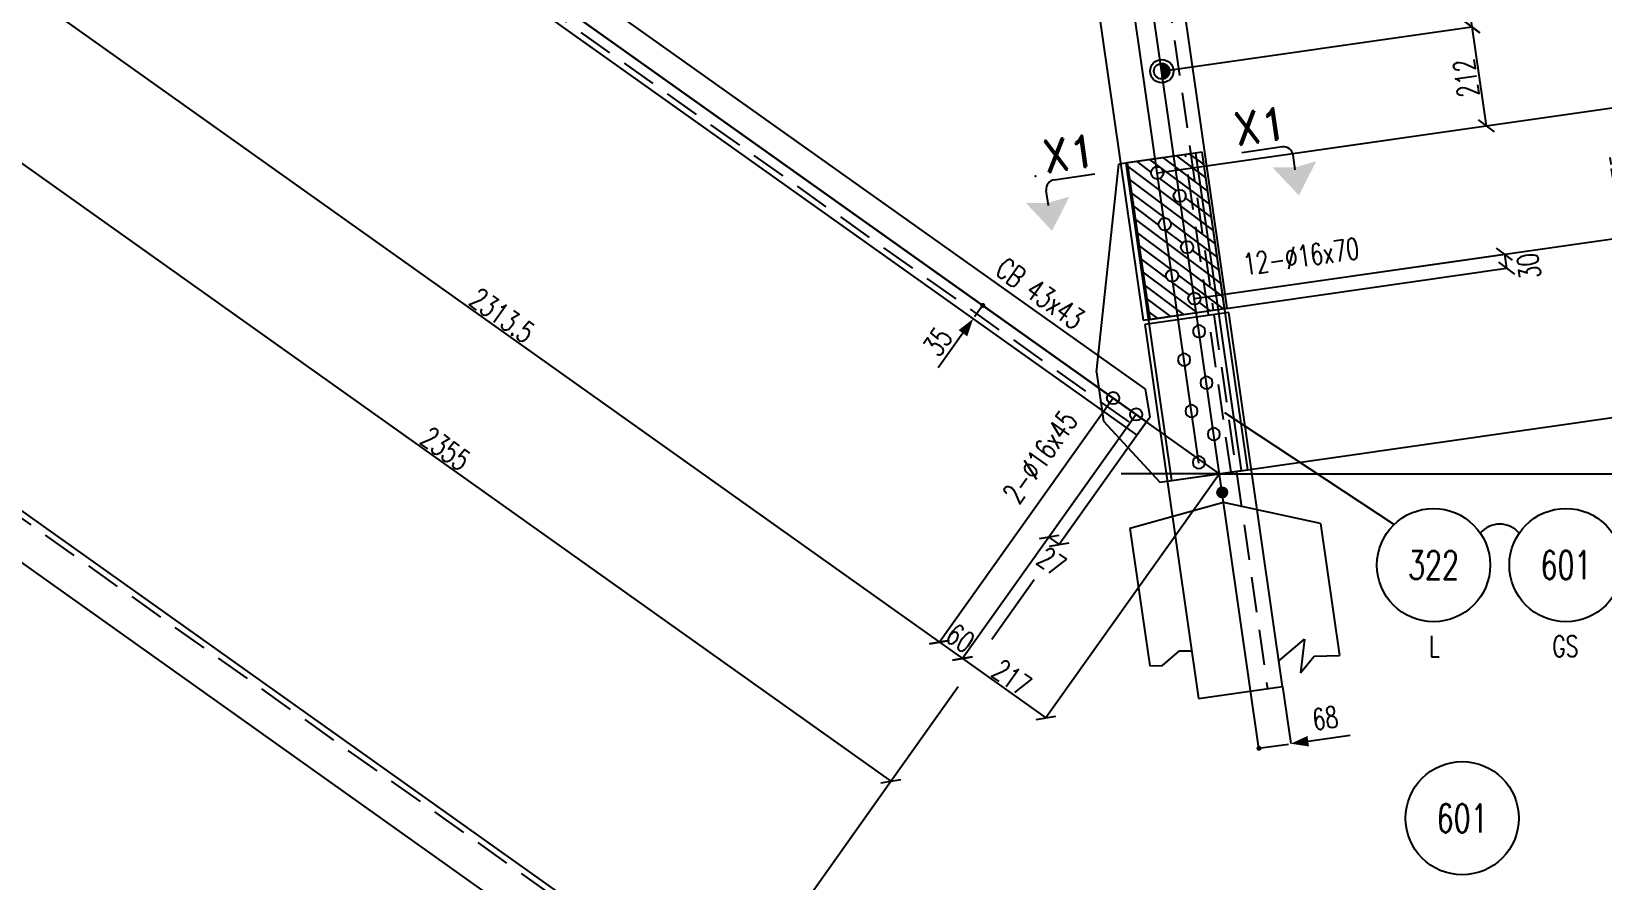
# Model space of a CAD drawing. Extents: x 45791 to 57956, y -56371 to -47761.
# Drawn here: x 49932 to 53262, y -53165 to -51365 of the extents above; entities that cross this region are included whole.
import ezdxf
from ezdxf.enums import TextEntityAlignment as Align

# ---------------------------------------------------------------- set-up
doc = ezdxf.new("R2010")
doc.units = 0
doc.header["$LTSCALE"] = 150
doc.header["$MEASUREMENT"] = 0
doc.linetypes.add('DASHED', pattern=[0.75, 0.5, -0.25])
doc.layers.get('0').update_dxf_attribs({"linetype": 'CONTINUOUS'})
for name, color, linetype in [('035B', 7, 'CONTINUOUS'), ('ASSI', 3, 'CONTINUOUS'), ('BOLLINI_1', 7, 'CONTINUOUS'), ('FORI', 2, 'CONTINUOUS'), ('LINEA_ANG', 2, 'CONTINUOUS'), ('LINEE_PIASTRA', 2, 'CONTINUOUS'), ('LINEE_PIASTRE', 2, 'CONTINUOUS'), ('LS', 7, 'CONTINUOUS'), ('LSP', 3, 'CONTINUOUS'), ('PIASTRE', 5, 'CONTINUOUS'), ('QT_MAL', 7, 'CONTINUOUS'), ('QT_MPR', 7, 'CONTINUOUS'), ('QT_MSP', 7, 'CONTINUOUS'), ('TRAT-Y', 7, 'DASHED')]:
    doc.layers.add(name, color=color, linetype=linetype)
doc.styles.add('MONO', font='romans.shx', dxfattribs={"width": 0.7})
doc.styles.add('QUOTE', font='ROMANS8.SHX', dxfattribs={"width": 0.7})
doc.styles.add('RD', font='ROMAND8.SHX', dxfattribs={"width": 0.7})
doc.styles.add('RQL', font='ROMANS8.SHX', dxfattribs={"width": 0.7})
doc.styles.add('RS', font='ROMANS8.shx', dxfattribs={"width": 0.7})
doc.styles.get("Standard").update_dxf_attribs({"font": 'ROMANS8.SHX', "width": 0.7})
doc.dimstyles.new('FRECCE1', dxfattribs={"dimtxt": 45, "dimasz": 5, "dimexe": 0, "dimexo": 0, "dimgap": 1, "dimtad": 1, "dimdec": 0, "dimzin": 0, "dimdsep": 46, "dimtxsty": 'RS', "dimblk1": 'QUOTP', "dimblk2": 'QUOTF', "dimsah": 1, "dimcen": 0, "dimclrd": 2, "dimclre": 2, "dimclrt": 7, "dimadec": 0, "dimazin": 0, "dimtfac": 1, "dimtdec": 0, "dimtix": 1, "dimtmove": 2, "dimatfit": 3, "dimldrblk": 'QUOTP', "dimfxl": 1, "dimtolj": 1, "dimtzin": 0, "dimarcsym": 0})
doc.dimstyles.new('TRATTO', dxfattribs={"dimscale": 0, "dimtxt": 45, "dimasz": 30, "dimexe": 0, "dimexo": 0, "dimgap": 5, "dimtad": 1, "dimrnd": 0.5, "dimdsep": 46, "dimtxsty": 'RS', "dimblk1": 'OBLIQUE', "dimblk2": 'OBLIQUE', "dimsah": 1, "dimcen": 0.09, "dimclrd": 2, "dimclre": 2, "dimclrt": 7, "dimadec": 0, "dimazin": 0, "dimtfac": 1, "dimtix": 1, "dimtmove": 2, "dimatfit": 3, "dimfxl": 1, "dimtolj": 1, "dimtzin": 0, "dimarcsym": 0})

# ---------------------------------------------------------------- blocks, each defined once
blk = doc.blocks.new('ASSE98')
blk.add_line((0, 0), (1, 0))
at = {"color": 7, "style": 'QUOTE', "width": 0.5, "flags": 1}
for tag, p in [('TI', (1.38308, 6.82731)), ('DI_S', (1.38308, 6.42178)), ('D_S', (1.38308, 6.02092)), ('E_S', (1.38308, 5.68065)), ('NFORI', (1.36454, 5.29792)), ('ALAR', (1.36349, 4.93246)), ('FAM', (1.3775, 4.54645)), ('ALA', (1.38308, 4.19257)), ('DISP2', (1.38308, 3.84971)), ('DISP1', (1.38308, 3.50686)), ('PINZAF', (1.38308, 3.164)), ('PINZAI', (1.38308, 2.82114)), ('TRP', (1.38308, 2.47829)), ('NP', (1.38308, 2.13543)), ('SV', (1.38308, 1.79257)), ('PESO', (1.38308, 1.44971)), ('QUA', (1.38308, 1.10686)), ('LUN', (1.38308, 0.764)), ('PROF', (1.38308, 0.42114)), ('POS', (1.38308, 0.07829))]:
    blk.add_attdef(tag, p, '', height=0.2, dxfattribs=at)
at = {"color": 7, "flags": 1}
for tag, p in [('LAV1', (3.07431, 6.82847)), ('LAV2', (3.07431, 6.49513)), ('LAV3', (3.07431, 6.1618)), ('LAV4', (3.07431, 5.82847)), ('LAV5', (3.07431, 5.49513)), ('LAV6', (3.07431, 5.1618)), ('LAV7', (3.07431, 4.82847)), ('LAV8', (3.07431, 4.49513)), ('LAV9', (3.07431, 4.1618)), ('LAV10', (3.07431, 3.82847))]:
    blk.add_attdef(tag, p, '', height=0.2, dxfattribs=at)
blk = doc.blocks.new('16')
blk.add_circle((0, 0), 1)
blk = doc.blocks.new('MRKR_98')
blk.add_point((0, 0))
at = {"color": 7, "style": 'QUOTE', "width": 0.5, "flags": 1}
for tag, p in [('TI', (3.73, 6.83)), ('AUX2', (3.71, 4.93)), ('NFORI', (3.72, 5.3)), ('DI_S', (3.73, 6.42)), ('D_S', (3.73, 6.02)), ('E_S', (3.73, 5.68)), ('AUX1', (3.73, 4.19)), ('FAM', (3.73, 4.55)), ('COMMESSA', (3.73, 3.85)), ('MD', (3.73, 3.51)), ('MP', (3.73, 3.16)), ('LARGHEZZA', (3.73, 2.82)), ('SPESSORE', (3.73, 2.48)), ('NP', (3.73, 2.14)), ('SV', (3.73, 1.79)), ('PESO', (3.73, 1.45)), ('QUA', (3.73, 1.11)), ('LUN', (3.73, 0.76)), ('PROF', (3.73, 0.42)), ('POS', (3.73, 0.08))]:
    blk.add_attdef(tag, p, '', height=0.2, dxfattribs=at)
at = {"color": 7, "flags": 1}
for tag, p in [('LAV1', (5.26, 6.88)), ('LAV2', (5.26, 6.55)), ('LAV3', (5.26, 6.21)), ('LAV4', (5.26, 5.88)), ('LAV5', (5.26, 5.55)), ('LAV6', (5.26, 5.21)), ('LAV7', (5.26, 4.88)), ('LAV8', (5.26, 4.55)), ('LAV9', (5.26, 4.21)), ('LAV10', (5.26, 3.88))]:
    blk.add_attdef(tag, p, '', height=0.2, dxfattribs=at)
blk = doc.blocks.new('_OBLIQUE')
at = {"color": 0, "linetype": 'ByBlock'}
blk.add_line((-0.5, -0.5), (0.5, 0.5), dxfattribs=at)
blk = doc.blocks.new('*D18')
at = {"layer": 'QT_MPR', "color": 2, "lineweight": -2, "transparency": 16777216}
for p, q in [((52176.4, -50787.2), (53483, -50599.7)), ((53483, -50599.7), (53701.7, -52123.4)), ((52450.5, -52302.9), (53701.7, -52123.4))]:
    blk.add_line(p, q, dxfattribs=at)
at = {"layer": 'QT_MPR', "color": 2, "lineweight": -2, "transparency": 16777216, "xscale": 30, "yscale": 30, "zscale": 30}
for p, rotation in [((53483, -50599.7), 98.16615670567491), ((53701.7, -52123.4), 278.1661567056749)]:
    blk.add_blockref('_OBLIQUE', p, dxfattribs=dict(at, rotation=rotation))
at = {"layer": 'QT_MPR', "color": 7, "transparency": 16777216, "insert": (53565.1, -51365.5), "char_height": 45, "attachment_point": 5, "rotation": 98.1662, "style": 'RS'}
blk.add_mtext('\\A1;1539.5', dxfattribs=at)
blk = doc.blocks.new('*D26')
at = {"layer": 'QT_MPR', "color": 2, "lineweight": -2, "transparency": 16777216}
for p, q in [((52176.4, -50787.2), (53186.1, -50642.3)), ((53186.1, -50642.3), (53312.4, -51522.6)), ((52318.6, -51665.2), (53312.4, -51522.6))]:
    blk.add_line(p, q, dxfattribs=at)
at = {"layer": 'QT_MPR', "color": 2, "lineweight": -2, "transparency": 16777216, "xscale": 30, "yscale": 30, "zscale": 30}
for p, rotation in [((53186.1, -50642.3), 98.16615670567491), ((53312.4, -51522.6), 278.1661567056749)]:
    blk.add_blockref('_OBLIQUE', p, dxfattribs=dict(at, rotation=rotation))
at = {"layer": 'QT_MPR', "color": 7, "transparency": 16777216, "insert": (53222, -51086.4), "char_height": 45, "attachment_point": 5, "rotation": 98.1662, "style": 'RS'}
blk.add_mtext('\\A1;889.5', dxfattribs=at)
blk = doc.blocks.new('*D27')
at = {"layer": 'QT_MPR', "color": 2, "lineweight": -2, "transparency": 16777216}
for p, q in [((52318.6, -51665.2), (53312.4, -51522.6)), ((53312.4, -51522.6), (53351.4, -51794.8)), ((52397.2, -51931.7), (53351.4, -51794.8))]:
    blk.add_line(p, q, dxfattribs=at)
at = {"layer": 'QT_MPR', "color": 2, "lineweight": -2, "transparency": 16777216, "xscale": 30, "yscale": 30, "zscale": 30}
for p, rotation in [((53312.4, -51522.6), 98.16615670567491), ((53351.4, -51794.8), 278.1661567056749)]:
    blk.add_blockref('_OBLIQUE', p, dxfattribs=dict(at, rotation=rotation))
at = {"layer": 'QT_MPR', "color": 7, "transparency": 16777216, "insert": (53398.7, -51649.1), "char_height": 45, "attachment_point": 5, "rotation": 98.1662, "style": 'RS'}
blk.add_mtext('\\A1;55x5', dxfattribs=at)
blk = doc.blocks.new('*D28')
at = {"layer": 'QT_MPR', "color": 2, "lineweight": -2, "transparency": 16777216}
for p, q in [((52318.6, -51665.2), (53312.4, -51522.6)), ((53312.4, -51522.6), (53351.4, -51794.8)), ((52397.2, -51931.7), (53351.4, -51794.8))]:
    blk.add_line(p, q, dxfattribs=at)
at = {"layer": 'QT_MPR', "color": 2, "lineweight": -2, "transparency": 16777216, "xscale": 30, "yscale": 30, "zscale": 30}
for p, rotation in [((53312.4, -51522.6), 98.16615670567491), ((53351.4, -51794.8), 278.1661567056749)]:
    blk.add_blockref('_OBLIQUE', p, dxfattribs=dict(at, rotation=rotation))
at = {"layer": 'QT_MPR', "color": 7, "transparency": 16777216, "insert": (53304.7, -51662.6), "char_height": 45, "attachment_point": 5, "rotation": 98.1662, "style": 'RS'}
blk.add_mtext('\\A1;275', dxfattribs=at)
blk = doc.blocks.new('*D29')
at = {"layer": 'QT_MPR', "color": 2, "lineweight": -2, "transparency": 16777216}
for p, q in [((52397.2, -51931.7), (53054.5, -51837.4)), ((53054.5, -51837.4), (53058.7, -51867.1)), ((52464.8, -51952.3), (53058.7, -51867.1))]:
    blk.add_line(p, q, dxfattribs=at)
at = {"layer": 'QT_MPR', "color": 2, "lineweight": -2, "transparency": 16777216, "xscale": 30, "yscale": 30, "zscale": 30}
for p, rotation in [((53054.5, -51837.4), 98.16615670567491), ((53058.7, -51867.1), 278.1661567056749)]:
    blk.add_blockref('_OBLIQUE', p, dxfattribs=dict(at, rotation=rotation))
at = {"layer": 'QT_MPR', "color": 7, "transparency": 16777216, "insert": (53105.9, -51862.8), "char_height": 45, "attachment_point": 5, "rotation": 98.1662, "style": 'RS'}
blk.add_mtext('\\A1;30', dxfattribs=at)
blk = doc.blocks.new('*D30')
at = {"layer": 'QT_MPR', "color": 2, "lineweight": -2, "transparency": 16777216}
for p, q in [((52397.2, -51931.7), (53351.4, -51794.8)), ((53351.4, -51794.8), (53404.7, -52166)), ((52450.5, -52302.9), (53404.7, -52166))]:
    blk.add_line(p, q, dxfattribs=at)
at = {"layer": 'QT_MPR', "color": 2, "lineweight": -2, "transparency": 16777216, "xscale": 30, "yscale": 30, "zscale": 30}
for p, rotation in [((53351.4, -51794.8), 98.16615670567491), ((53404.7, -52166), 278.1661567056749)]:
    blk.add_blockref('_OBLIQUE', p, dxfattribs=dict(at, rotation=rotation))
at = {"layer": 'QT_MPR', "color": 7, "transparency": 16777216, "insert": (53353, -51999.1), "char_height": 45, "attachment_point": 5, "rotation": 98.1662, "style": 'RS'}
blk.add_mtext('\\A1;375', dxfattribs=at)
blk = doc.blocks.new('*D45')
at = {"layer": 'QT_MPR', "color": 2, "lineweight": -2, "transparency": 16777216}
for p, q in [((50350, -50787.2), (49971.6, -51319.4)), ((49971.6, -51319.4), (51856.8, -52659.9)), ((52224.8, -52142.4), (51856.8, -52659.9))]:
    blk.add_line(p, q, dxfattribs=at)
at = {"layer": 'QT_MPR', "color": 2, "lineweight": -2, "transparency": 16777216, "xscale": 30, "yscale": 30, "zscale": 30}
for p, rotation in [((49971.6, -51319.4), 144.5837768006198), ((51856.8, -52659.9), 324.5837768006198)]:
    blk.add_blockref('_OBLIQUE', p, dxfattribs=dict(at, rotation=rotation))
at = {"layer": 'QT_MPR', "color": 7, "transparency": 16777216, "insert": (50930.1, -51967.3), "char_height": 45, "attachment_point": 5, "rotation": 324.5838, "style": 'RS'}
blk.add_mtext('\\A1;2313.5', dxfattribs=at)
blk = doc.blocks.new('*D46')
at = {"layer": 'QT_MPR', "color": 2, "lineweight": -2, "transparency": 16777216}
for p, q in [((52224.8, -52142.4), (51856.8, -52659.9)), ((52273.7, -52177.2), (51905.7, -52694.7)), ((51856.8, -52659.9), (51905.7, -52694.7))]:
    blk.add_line(p, q, dxfattribs=at)
at = {"layer": 'QT_MPR', "color": 2, "lineweight": -2, "transparency": 16777216, "xscale": 30, "yscale": 30, "zscale": 30}
for p, rotation in [((51856.8, -52659.9), 144.5837768006198), ((51905.7, -52694.7), 324.5837768006198)]:
    blk.add_blockref('_OBLIQUE', p, dxfattribs=dict(at, rotation=rotation))
at = {"layer": 'QT_MPR', "color": 7, "transparency": 16777216, "insert": (51901, -52651.6), "char_height": 45, "attachment_point": 5, "rotation": 324.5838, "style": 'RS'}
blk.add_mtext('\\A1;60', dxfattribs=at)
blk = doc.blocks.new('*D47')
at = {"layer": 'QT_MPR', "color": 2, "lineweight": -2, "transparency": 16777216}
for p, q in [((52273.7, -52177.2), (51905.7, -52694.7)), ((52450.5, -52302.9), (52082.5, -52820.4)), ((51905.7, -52694.7), (52082.5, -52820.4))]:
    blk.add_line(p, q, dxfattribs=at)
at = {"layer": 'QT_MPR', "color": 2, "lineweight": -2, "transparency": 16777216, "xscale": 30, "yscale": 30, "zscale": 30}
for p, rotation in [((51905.7, -52694.7), 144.5837768006198), ((52082.5, -52820.4), 324.5837768006198)]:
    blk.add_blockref('_OBLIQUE', p, dxfattribs=dict(at, rotation=rotation))
at = {"layer": 'QT_MPR', "color": 7, "transparency": 16777216, "insert": (52010, -52735.2), "char_height": 45, "attachment_point": 5, "rotation": 324.5838, "style": 'RS'}
blk.add_mtext('\\A1;217', dxfattribs=at)
blk = doc.blocks.new('*D49')
at = {"layer": 'QT_MPR', "color": 2, "lineweight": -2, "transparency": 16777216}
for p, q in [((52273.7, -52177.2), (52088.8, -52437.3)), ((52295.7, -52192.8), (52110.8, -52452.9)), ((52088.8, -52437.3), (52110.8, -52452.9))]:
    blk.add_line(p, q, dxfattribs=at)
at = {"layer": 'QT_MPR', "color": 2, "lineweight": -2, "transparency": 16777216, "xscale": 30, "yscale": 30, "zscale": 30}
for p, rotation in [((52088.8, -52437.3), 144.5837768006198), ((52110.8, -52452.9), 324.5837768006198)]:
    blk.add_blockref('_OBLIQUE', p, dxfattribs=dict(at, rotation=rotation))
at = {"layer": 'QT_MPR', "color": 7, "transparency": 16777216, "insert": (52094.2, -52489.2), "char_height": 45, "attachment_point": 5, "rotation": 324.5838, "style": 'RS'}
blk.add_mtext('\\A1;27', dxfattribs=at)
blk = doc.blocks.new('QUOTP')
at = {"layer": 'ASSI', "color": 2, "const_width": 1.07}
blk.add_lwpolyline([(-0.53, 0, 1), (0.53, 0, 1)], format="xyb", close=True, dxfattribs=at)
blk = doc.blocks.new('QUOTF')
at = {"layer": 'LS', "color": 2}
blk.add_line((7.5, 0), (25.5, 0), dxfattribs=at)
blk.add_solid([(7.5, 2.25), (0, 0), (7.5, -2.25)], dxfattribs=at)
blk = doc.blocks.new('*D130')
at = {"layer": 'QT_MAL', "color": 2, "lineweight": -2, "transparency": 16777216}
blk.add_line((51945.6, -51950.1), (51931.2, -51970.4), dxfattribs=at)
at = {"layer": 'QT_MAL', "color": 2, "lineweight": -2, "transparency": 16777216, "xscale": 5, "yscale": 5, "zscale": 5}
for name, p, rotation in [('QUOTP', (51948.5, -51946), 54.58377680061978), ('QUOTF', (51928.3, -51974.5), 234.5837768006197)]:
    blk.add_blockref(name, p, dxfattribs=dict(at, rotation=rotation))
at = {"layer": 'QT_MAL', "color": 7, "transparency": 16777216, "insert": (51853, -52023.1), "char_height": 45, "attachment_point": 5, "rotation": 54.5838, "style": 'RS'}
blk.add_mtext('\\A1;35', dxfattribs=at)
blk = doc.blocks.new('*D51')
at = {"layer": 'LS', "color": 2, "lineweight": -2, "transparency": 16777216}
for p, q in [((52450.5, -52302.9), (55545.7, -52302.9)), ((55545.7, -52302.9), (55545.7, -52604.6)), ((54661.2, -52604.6), (55545.7, -52604.6))]:
    blk.add_line(p, q, dxfattribs=at)
at = {"layer": 'LS', "color": 2, "lineweight": -2, "transparency": 16777216, "xscale": 30, "yscale": 30, "zscale": 30}
for p, rotation in [((55545.7, -52302.9), 90), ((55545.7, -52604.6), 270)]:
    blk.add_blockref('_OBLIQUE', p, dxfattribs=dict(at, rotation=rotation))
at = {"layer": 'LS', "color": 7, "transparency": 16777216, "insert": (55518.2, -52453.8), "char_height": 45, "attachment_point": 5, "rotation": 90, "style": 'RS'}
blk.add_mtext('\\A1;300', dxfattribs=at)
blk = doc.blocks.new('*D52')
at = {"layer": 'LS', "color": 2, "lineweight": -2, "transparency": 16777216}
for p, q in [((54786.4, -49271.5), (55545.7, -49271.5)), ((55545.7, -52302.9), (55545.7, -49271.5)), ((52450.5, -52302.9), (55545.7, -52302.9))]:
    blk.add_line(p, q, dxfattribs=at)
at = {"layer": 'LS', "color": 2, "lineweight": -2, "transparency": 16777216, "xscale": 30, "yscale": 30, "zscale": 30}
for p, rotation in [((55545.7, -49271.5), 90), ((55545.7, -52302.9), 270)]:
    blk.add_blockref('_OBLIQUE', p, dxfattribs=dict(at, rotation=rotation))
at = {"layer": 'LS', "color": 7, "transparency": 16777216, "insert": (55518.2, -50787.2), "char_height": 45, "attachment_point": 5, "rotation": 90, "style": 'RS'}
blk.add_mtext('\\A1;3000', dxfattribs=at)
blk = doc.blocks.new('*D53')
at = {"layer": 'LS', "color": 2, "lineweight": -2, "transparency": 16777216}
for p, q in [((54985, -50787.2), (55245.7, -50787.2)), ((55245.7, -52302.9), (55245.7, -50787.2)), ((52450.5, -52302.9), (55245.7, -52302.9))]:
    blk.add_line(p, q, dxfattribs=at)
at = {"layer": 'LS', "color": 2, "lineweight": -2, "transparency": 16777216, "xscale": 30, "yscale": 30, "zscale": 30}
for p, rotation in [((55245.7, -50787.2), 90), ((55245.7, -52302.9), 270)]:
    blk.add_blockref('_OBLIQUE', p, dxfattribs=dict(at, rotation=rotation))
at = {"layer": 'LS', "color": 7, "transparency": 16777216, "insert": (55218.2, -51545.1), "char_height": 45, "attachment_point": 5, "rotation": 90, "style": 'RS'}
blk.add_mtext('\\A1;1500', dxfattribs=at)
blk = doc.blocks.new('*D57')
at = {"layer": 'QT_MPR', "color": 2, "lineweight": -2, "transparency": 16777216}
for p, q in [((49463.5, -52111.5), (49834.4, -51590)), ((49834.4, -51590), (51753.8, -52954.8)), ((51406.1, -53443.8), (51753.8, -52954.8))]:
    blk.add_line(p, q, dxfattribs=at)
at = {"layer": 'QT_MPR', "color": 2, "lineweight": -2, "transparency": 16777216, "xscale": 30, "yscale": 30, "zscale": 30}
for p, rotation in [((49834.4, -51590), 144.5837768006198), ((51753.8, -52954.8), 324.5837768006198)]:
    blk.add_blockref('_OBLIQUE', p, dxfattribs=dict(at, rotation=rotation))
at = {"layer": 'QT_MPR', "color": 7, "transparency": 16777216, "insert": (50810.1, -52250), "char_height": 45, "attachment_point": 5, "rotation": 324.5838, "style": 'RS'}
blk.add_mtext('\\A1;2355', dxfattribs=at)
blk = doc.blocks.new('bull')
at = {"style": 'RS', "width": 0.7, "flags": 1}
for tag, p in [('NN', (-12.25, 0)), ('DIAMETRO', (0, -4.86)), ('SERRAGGIO', (0, -9.71)), ('LUNGHEZZA', (0, -14.57)), ('NB', (0, -19.43)), ('TIPO', (0, -24.12)), ('EL', (-0.14, -29))]:
    blk.add_attdef(tag, p, '', height=3, dxfattribs=at)
at = {"style": 'RS', "width": 0.7}
blk.add_attdef('BULLONE', (0, 0), '', height=3, dxfattribs=at)
blk = doc.blocks.new('xxx')
blk.add_circle((0, 0), 8)
at = {"color": 3, "style": 'RQL', "width": 0.7}
blk.add_attdef('POS', text='', height=4, dxfattribs=at).set_placement((0, 0), align=Align.MIDDLE)
at = {"color": 3, "style": 'RQL', "width": 0.7, "flags": 1}
blk.add_attdef('POS1', (-0.39, -5.42), '', height=2, dxfattribs=at)
at = {"style": 'RQL', "width": 0.7, "flags": 1}
blk.add_attdef('TIPO', (-0.39, -8.66), '', height=2, dxfattribs=at)
blk = doc.blocks.new('P20')
at = {"color": 0}
for p, q in [((0, 0.98), (0.02, 1)), ((0, 0.94), (0.06, 1)), ((1, -0.01), (0, 0.99)), ((0, 0.89), (0.1, 0.99)), ((0, 0.85), (0.14, 0.99)), ((0, 0.8), (0.18, 0.98)), ((0, 0.76), (0.22, 0.98)), ((0, 0.71), (0.25, 0.97)), ((0, 0.67), (0.29, 0.96)), ((1, -0.05), (0, 0.95)), ((0, 0.62), (0.32, 0.95)), ((0, 0.58), (0.36, 0.93)), ((0, 0.53), (0.39, 0.92)), ((0, 0.49), (0.42, 0.91)), ((1, -0.09), (0, 0.9)), ((0, 0.44), (0.45, 0.89)), ((0, 0.4), (0.48, 0.88)), ((0.99, -0.13), (0, 0.86)), ((0, 0.35), (0.51, 0.86)), ((0, 0.31), (0.54, 0.84)), ((0, 0.26), (0.56, 0.83)), ((0.99, -0.17), (0, 0.81)), ((0, 0.22), (0.59, 0.81)), ((0, 0.17), (0.61, 0.79)), ((0.98, -0.21), (0, 0.77)), ((0, 0.13), (0.64, 0.77)), ((0, 0.08), (0.66, 0.75)), ((0, 0.04), (0.69, 0.73)), ((0.97, -0.25), (0, 0.72)), ((0, -0.01), (0.71, 0.7)), ((0.96, -0.28), (0, 0.68)), ((0, -0.05), (0.73, 0.68)), ((0, -0.1), (0.75, 0.66)), ((0.95, -0.32), (0, 0.63)), ((0, -0.14), (0.77, 0.63)), ((0, -0.19), (0.79, 0.61)), ((0.94, -0.35), (0, 0.59)), ((0, -0.23), (0.81, 0.58)), ((0, -0.28), (0.83, 0.56)), ((0.92, -0.38), (0, 0.54)), ((0, -0.32), (0.85, 0.53)), ((0.91, -0.41), (0, 0.5)), ((0, -0.36), (0.87, 0.5)), ((0, -0.41), (0.88, 0.47)), ((0.9, -0.44), (0, 0.45)), ((0, -0.45), (0.9, 0.44)), ((0.88, -0.47), (0, 0.41)), ((0, -0.5), (0.91, 0.41)), ((0, -0.54), (0.92, 0.38)), ((0.87, -0.5), (0, 0.36)), ((0, -0.59), (0.94, 0.35)), ((0.85, -0.53), (0, 0.32)), ((0, -0.63), (0.95, 0.31)), ((0, -0.68), (0.96, 0.28)), ((0.83, -0.56), (0, 0.27)), ((0, -0.72), (0.97, 0.25)), ((0.81, -0.58), (0, 0.23)), ((0, -0.77), (0.98, 0.21)), ((0.79, -0.61), (0, 0.18)), ((0, -0.81), (0.99, 0.17)), ((0.77, -0.63), (0, 0.14)), ((0, -0.86), (0.99, 0.13)), ((0.75, -0.66), (0, 0.09)), ((0, -0.9), (1, 0.09)), ((0.73, -0.68), (0, 0.05)), ((0, -0.95), (1, 0.05)), ((0.71, -0.7), (0, 0.01)), ((0, -0.99), (1, 0.01)), ((1, 0.04), (0.04, 1)), ((1, 0.09), (0.09, 1)), ((0.99, 0.14), (0.14, 0.99)), ((0.98, 0.19), (0.19, 0.98)), ((0.97, 0.25), (0.25, 0.97)), ((0.95, 0.31), (0.31, 0.95)), ((0.92, 0.38), (0.38, 0.92)), ((0.88, 0.47), (0.47, 0.88)), ((0.81, 0.59), (0.59, 0.81)), ((0.69, -0.73), (0, -0.04)), ((0.66, -0.75), (0, -0.08)), ((0.64, -0.77), (0, -0.13)), ((0.61, -0.79), (0, -0.17)), ((0.59, -0.81), (0, -0.22)), ((0.56, -0.83), (0, -0.26)), ((0.54, -0.84), (0, -0.31)), ((0.51, -0.86), (0, -0.35)), ((0.48, -0.88), (0, -0.4)), ((0.45, -0.89), (0, -0.44)), ((0.42, -0.91), (0, -0.49)), ((0.39, -0.92), (0, -0.53)), ((0.36, -0.93), (0, -0.58)), ((0.32, -0.95), (0, -0.62)), ((0.29, -0.96), (0, -0.67)), ((0.25, -0.97), (0, -0.71)), ((0.22, -0.98), (0, -0.76)), ((0.18, -0.98), (0, -0.8)), ((0.14, -0.99), (0, -0.85)), ((0.1, -0.99), (0, -0.89)), ((0.04, -1), (1, -0.04)), ((0.09, -1), (1, -0.09)), ((0.14, -0.99), (0.99, -0.14)), ((0.19, -0.98), (0.98, -0.19)), ((0.25, -0.97), (0.97, -0.25)), ((0.31, -0.95), (0.95, -0.31)), ((0.38, -0.92), (0.92, -0.38)), ((0.47, -0.88), (0.88, -0.47)), ((0.59, -0.81), (0.81, -0.59))]:
    blk.add_line(p, q, dxfattribs=at)
for radius in [1.5, 1]:
    blk.add_circle((0, 0), radius)
blk = doc.blocks.new('*D120')
at = {"layer": 'QT_MSP', "color": 2, "lineweight": -2, "transparency": 16777216}
for p, q in [((52242.8, -50855.6), (52900, -50761.3)), ((52900, -50761.3), (52985.3, -51355.2)), ((52328, -51449.5), (52985.3, -51355.2))]:
    blk.add_line(p, q, dxfattribs=at)
at = {"layer": 'QT_MSP', "color": 2, "lineweight": -2, "transparency": 16777216, "xscale": 30, "yscale": 30, "zscale": 30}
for p, rotation in [((52900, -50761.3), 98.16615670567491), ((52985.3, -51355.2), 278.1661567056749)]:
    blk.add_blockref('_OBLIQUE', p, dxfattribs=dict(at, rotation=rotation))
at = {"layer": 'QT_MSP', "color": 7, "transparency": 16777216, "insert": (52915.4, -51062.1), "char_height": 45, "attachment_point": 5, "rotation": 98.1662, "style": 'RS'}
blk.add_mtext('\\A1;600', dxfattribs=at)
blk = doc.blocks.new('*D121')
at = {"layer": 'QT_MSP', "color": 2, "lineweight": -2, "transparency": 16777216}
for p, q in [((52328, -51449.5), (52985.3, -51355.2)), ((52985.3, -51355.2), (53015.4, -51565.2)), ((52318.6, -51665.2), (53015.4, -51565.2))]:
    blk.add_line(p, q, dxfattribs=at)
at = {"layer": 'QT_MSP', "color": 2, "lineweight": -2, "transparency": 16777216, "xscale": 30, "yscale": 30, "zscale": 30}
for p, rotation in [((52985.3, -51355.2), 98.16615670567491), ((53015.4, -51565.2), 278.1661567056749)]:
    blk.add_blockref('_OBLIQUE', p, dxfattribs=dict(at, rotation=rotation))
at = {"layer": 'QT_MSP', "color": 7, "transparency": 16777216, "insert": (52973.1, -51464.1), "char_height": 45, "attachment_point": 5, "rotation": 98.1662, "style": 'RS'}
blk.add_mtext('\\A1;212', dxfattribs=at)
blk = doc.blocks.new('*D167')
at = {"layer": 'QT_MAL', "color": 2, "lineweight": -2, "transparency": 16777216}
blk.add_line((52538.9, -52884.1), (52596.3, -52875.9), dxfattribs=at)
at = {"layer": 'QT_MAL', "color": 2, "lineweight": -2, "transparency": 16777216, "xscale": 5, "yscale": 5, "zscale": 5}
for name, p, rotation in [('QUOTF', (52601.3, -52875.2), 8.16615670567513), ('QUOTP', (52534, -52884.9), 188.1661567056751)]:
    blk.add_blockref(name, p, dxfattribs=dict(at, rotation=rotation))
at = {"layer": 'QT_MAL', "color": 7, "transparency": 16777216, "insert": (52674.4, -52821.1), "char_height": 45, "attachment_point": 5, "rotation": 8.1662, "style": 'RS'}
blk.add_mtext('\\A1;68', dxfattribs=at)
blk = doc.blocks.new('12')
at = {"color": 0}
for p, q in [((-1, 0.06), (-0.06, 1)), ((-1, 0.01), (-0.01, 1)), ((-1, -0.03), (0.03, 1)), ((-1, -0.07), (0.07, 1)), ((0.09, -1), (-1, 0.09)), ((0.05, -1), (-1, 0.05)), ((0, -1), (-1, 0)), ((-0.99, 0.16), (-0.16, 0.99)), ((-0.99, 0.11), (-0.11, 0.99)), ((-0.99, -0.11), (0.11, 0.99)), ((-0.99, -0.15), (0.15, 0.99)), ((0.17, -0.99), (-0.99, 0.17)), ((0.13, -0.99), (-0.99, 0.13)), ((-0.98, 0.22), (-0.22, 0.98)), ((-0.98, -0.19), (0.19, 0.98)), ((0.21, -0.98), (-0.98, 0.21)), ((-0.97, -0.23), (0.23, 0.97)), ((0.24, -0.97), (-0.97, 0.24)), ((-0.96, 0.28), (-0.28, 0.96)), ((-0.96, -0.27), (0.27, 0.96)), ((0.28, -0.96), (-0.96, 0.28)), ((-0.95, -0.3), (0.3, 0.95)), ((0.31, -0.95), (-0.95, 0.31)), ((-0.94, 0.34), (-0.34, 0.94)), ((-0.94, -0.33), (0.33, 0.94)), ((0.35, -0.94), (-0.94, 0.35)), ((-0.93, -0.37), (0.37, 0.93)), ((0.38, -0.93), (-0.93, 0.38)), ((-0.92, -0.4), (0.4, 0.92)), ((-0.91, 0.42), (-0.42, 0.91)), ((0.41, -0.91), (-0.91, 0.41)), ((-0.9, -0.43), (0.43, 0.9)), ((0.44, -0.9), (-0.9, 0.44)), ((-0.89, -0.46), (0.46, 0.89)), ((0.47, -0.88), (-0.88, 0.47)), ((-0.87, -0.49), (0.49, 0.87)), ((0.5, -0.87), (-0.87, 0.5)), ((-0.86, 0.52), (-0.52, 0.86)), ((-0.86, -0.52), (0.52, 0.86)), ((0.53, -0.85), (-0.85, 0.53)), ((-0.84, -0.54), (0.54, 0.84)), ((0.55, -0.83), (-0.83, 0.55)), ((-0.82, -0.57), (0.57, 0.82)), ((0.58, -0.81), (-0.81, 0.58)), ((-0.8, -0.6), (0.6, 0.8)), ((0.61, -0.79), (-0.79, 0.61)), ((-0.78, -0.62), (0.62, 0.78)), ((0.63, -0.78), (-0.78, 0.63)), ((-0.76, -0.65), (0.65, 0.76)), ((0.66, -0.75), (-0.75, 0.66)), ((-0.74, -0.67), (0.67, 0.74)), ((0.68, -0.73), (-0.73, 0.68)), ((-0.72, -0.69), (0.69, 0.72)), ((0.7, -0.71), (-0.71, 0.7)), ((-0.7, -0.72), (0.72, 0.7)), ((0.73, -0.69), (-0.69, 0.73)), ((0.75, -0.67), (-0.67, 0.75)), ((-0.67, -0.74), (0.74, 0.67)), ((-0.65, -0.76), (0.76, 0.65)), ((0.77, -0.64), (-0.64, 0.77)), ((-0.63, -0.78), (0.78, 0.63)), ((0.79, -0.62), (-0.62, 0.79)), ((-0.6, -0.8), (0.8, 0.6)), ((0.81, -0.59), (-0.59, 0.81)), ((-0.57, -0.82), (0.82, 0.57)), ((0.83, -0.56), (-0.56, 0.83)), ((-0.55, -0.84), (0.84, 0.55)), ((0.84, -0.54), (-0.54, 0.84)), ((-0.52, -0.85), (0.85, 0.52)), ((0.86, -0.51), (-0.51, 0.86)), ((-0.49, -0.87), (0.87, 0.49)), ((0.88, -0.48), (-0.48, 0.88)), ((-0.46, -0.89), (0.89, 0.46)), ((0.89, -0.45), (-0.45, 0.89)), ((-0.43, -0.9), (0.9, 0.43)), ((0.91, -0.42), (-0.42, 0.91)), ((-0.4, -0.92), (0.92, 0.4)), ((0.92, -0.39), (-0.39, 0.92)), ((-0.37, -0.93), (0.93, 0.37)), ((0.93, -0.36), (-0.36, 0.93)), ((-0.34, -0.94), (0.94, 0.34)), ((0.95, -0.33), (-0.33, 0.95)), ((-0.3, -0.95), (0.95, 0.3)), ((0.96, -0.29), (-0.29, 0.96)), ((-0.27, -0.96), (0.96, 0.27)), ((0.97, -0.26), (-0.26, 0.97)), ((-0.23, -0.97), (0.97, 0.23)), ((0.98, -0.22), (-0.22, 0.98)), ((-0.2, -0.98), (0.98, 0.2)), ((0.98, -0.18), (-0.18, 0.98)), ((-0.16, -0.99), (0.99, 0.16)), ((0.99, -0.14), (-0.14, 0.99)), ((-0.12, -0.99), (0.99, 0.12)), ((0.99, -0.1), (-0.1, 0.99)), ((-0.08, -1), (1, 0.08)), ((1, -0.06), (-0.06, 1)), ((-0.04, -1), (1, 0.04)), ((1, -0.02), (-0.02, 1)), ((1, 0.02), (0.02, 1)), ((1, 0.07), (0.07, 1)), ((0.99, 0.12), (0.12, 0.99)), ((0.98, 0.17), (0.17, 0.98)), ((0.97, 0.23), (0.23, 0.97)), ((0.96, 0.29), (0.29, 0.96)), ((0.93, 0.36), (0.36, 0.93)), ((0.9, 0.44), (0.44, 0.9)), ((0.84, 0.55), (0.55, 0.84)), ((-0.04, -1), (-1, -0.04)), ((-0.09, -1), (-1, -0.09)), ((-0.14, -0.99), (-0.99, -0.14)), ((-0.2, -0.98), (-0.98, -0.2)), ((-0.25, -0.97), (-0.97, -0.25)), ((-0.32, -0.95), (-0.95, -0.32)), ((-0.39, -0.92), (-0.92, -0.39)), ((-0.48, -0.88), (-0.88, -0.48)), ((-0.6, -0.8), (-0.8, -0.6)), ((0.01, -1), (1, -0.01)), ((0.05, -1), (1, -0.05)), ((0.1, -0.99), (0.99, -0.1)), ((0.15, -0.99), (0.99, -0.15)), ((0.21, -0.98), (0.98, -0.21)), ((0.27, -0.96), (0.96, -0.27)), ((0.33, -0.94), (0.94, -0.33)), ((0.41, -0.91), (0.91, -0.41)), ((0.5, -0.87), (0.87, -0.5)), ((0.66, -0.75), (0.75, -0.66))]:
    blk.add_line(p, q, dxfattribs=at)
blk.add_circle((0, 0), 1)
blk = doc.blocks.new('A$C2D937E8F')
at = {"layer": 'LS', "color": 8}
for p, q in [((198.6, 361.3), (0, 306.1)), ((403.6, 316.7), (198.6, 361.3)), ((0, 306.1), (41.8, 15)), ((403.6, 316.7), (443.8, 36.5)), ((313.9, 23.7), (369.6, 71.4)), ((369.6, 71.4), (361.6, 0)), ((68.9, 15.7), (104.7, 46.3)), ((104.7, 46.3), (128.7, 46.9)), ((361.6, 0), (390.2, 35.1)), ((390.2, 35.1), (443.8, 36.5)), ((41.8, 15), (68.9, 15.7))]:
    blk.add_line(p, q, dxfattribs=at)
at = {"layer": 'LS', "color": 6, "const_width": 2.25}
for points in [[(188.6, 422, 1), (191.3, 422, 1)], [(197.3, 361.3, 1), (200, 361.3, 1)]]:
    blk.add_lwpolyline(points, format="xyb", close=True, dxfattribs=at)
at = {"layer": 'FORI', "xscale": 10.5, "yscale": 10.5, "zscale": 10.5, "rotation": 6.046281917136315}
blk.add_blockref('12', (195.6, 382.4), dxfattribs=at)

msp = doc.modelspace()

# ---------------------------------------------------------------- hatches: boundary and pattern name
at = {"layer": 'LS'}
h = msp.add_hatch(dxfattribs=at)
h.set_pattern_fill('_U', color=6, scale=20, angle=323.166139, style=0, pattern_type=0)
h.set_pattern_definition([(323.166139, (-98499.643, 65214.905), (11.9899342, 16.0075444), [])])
edge = h.paths.add_edge_path(flags=16)
edge.add_arc((52318.55, -51665.185), 13, 0, 360)
edge = h.paths.add_edge_path(flags=16)
edge.add_arc((52365.957, -51713.946), 13, 0, 360)
edge = h.paths.add_edge_path(flags=16)
edge.add_arc((52334.175, -51774.07), 13, 0, 360)
edge = h.paths.add_edge_path(flags=16)
edge.add_arc((52381.582, -51822.83), 13, 0, 360)
edge = h.paths.add_edge_path(flags=16)
edge.add_arc((52349.8, -51882.955), 13, 0, 360)
edge = h.paths.add_edge_path(flags=16)
edge.add_arc((52397.207, -51931.715), 13, 0, 360)
h.paths.add_polyline_path([(52254.897, -51644.012), (52302.482, -51975.615), (52460.86, -51952.888), (52413.275, -51621.285)])

# ---------------------------------------------------------------- linework, layer by layer
at = {"layer": 'LINEA_ANG'}
for p, q in [((52466.799, -51952.036), (52001.178, -48707.274)), ((51823.003, -48732.842), (52288.624, -51977.604)), ((52292.502, -52123.094), (48349.708, -49319.415)), ((48247.024, -49356.832), (52275.39, -52221.359)), ((51406.122, -53443.805), (47377.756, -50579.277)), ((47325.6, -50652.624), (51353.966, -53517.152)), ((52400.407, -51623.132), (52251.928, -51644.438)), ((52251.928, -51644.438), (52348.518, -52317.543)), ((52496.997, -52296.237), (52400.407, -51623.132)), ((52288.624, -51977.604), (52466.799, -51952.036)), ((52470.117, -51961.083), (52291.943, -51986.651)), ((52583.895, -52753.961), (52470.117, -51961.083)), ((52291.943, -51986.651), (52405.72, -52779.529)), ((52292.502, -52123.094), (52302.627, -52183.056)), ((52275.39, -52221.359), (52302.627, -52183.056)), ((52348.518, -52317.543), (52496.997, -52296.237)), ((52405.72, -52779.529), (52583.895, -52753.961))]:
    msp.add_line(p, q, dxfattribs=at)
at = {"layer": 'LINEE_PIASTRA'}
for p, q in [((52189.478, -52087.804), (52237.284, -51646.54)), ((52204.393, -52191.74), (52323.975, -52321.065))]:
    msp.add_line(p, q, dxfattribs=at)
at = {"layer": 'LINEE_PIASTRE'}
for p, q in [((52413.479, -51621.256), (52237.284, -51646.54)), ((52413.275, -51621.285), (52254.897, -51644.012)), ((52254.897, -51644.012), (52302.482, -51975.615)), ((52460.86, -51952.888), (52413.275, -51621.285)), ((52510.069, -52294.361), (52413.479, -51621.256)), ((52302.482, -51975.615), (52460.86, -51952.888)), ((52189.478, -52087.804), (52204.393, -52191.74)), ((52323.975, -52321.065), (52510.069, -52294.361))]:
    msp.add_line(p, q, dxfattribs=at)
at = {"layer": 'LS', "color": 6}
for p, q in [((52406.796, -52280.143), (51896.252, -48722.331)), ((52534.005, -52885.016), (51935.847, -48716.649)), ((52450.473, -52302.913), (48187.473, -49271.539)), ((52461.002, -52172.859), (52820.513, -52410.37)), ((52450.473, -52302.913), (52242.187, -52302.913)), ((52583.895, -52753.961), (52601.267, -52875.021))]:
    msp.add_line(p, q, dxfattribs=at)
at = {"layer": 'LS', "color": 2}
for p, q in [((51968.091, -52653.511), (52057.759, -52527.412)), ((51753.829, -52954.827), (51896.605, -52754.042))]:
    msp.add_line(p, q, dxfattribs=at)
at = {"layer": 'LS', "color": 6, "const_width": 2.25}
msp.add_lwpolyline([(52449.098, -52302.913, 1), (52451.848, -52302.913, 1)], format="xyb", close=True, dxfattribs=at)
at = {"layer": 'LS', "color": 6}
msp.add_arc((53044.327, -52463.758), 54.054, 40.272349, 139.727651, dxfattribs=at)
at = {"layer": 'LSP'}
for p, q in [((52583.65, -51610.202), (52497.862, -51622.511)), ((52610.846, -51658.929), (52606.288, -51627.159)), ((52100.18, -51679.575), (52185.968, -51667.264)), ((52087.783, -51733.983), (52083.224, -51702.213))]:
    msp.add_line(p, q, dxfattribs=at)
for centre, start, end in [((52586.49, -51629.999), 8.164903, 98.164903), ((52103.021, -51699.372), 98.166139, 188.166139)]:
    msp.add_arc(centre, 20, start, end, dxfattribs=at)
for points in [[(52618.596, -51712.947), (52655.322, -51640.328), (52610.075, -51653.555)], [(52618.596, -51712.947), (52562.935, -51653.584), (52610.075, -51653.555)], [(52095.534, -51788.001), (52039.871, -51728.639), (52087.011, -51728.609)], [(52095.534, -51788.001), (52132.258, -51715.381), (52087.011, -51728.609)]]:
    msp.add_solid(points, dxfattribs=at)
at = {"layer": 'TRAT-Y'}
for p, q in [((51971.482, -48711.535), (52437.103, -51956.297)), ((48254.558, -49346.237), (52282.923, -52210.765)), ((51398.588, -53454.4), (47370.222, -50589.872)), ((52474.725, -52299.433), (52378.135, -51626.328)), ((52438.442, -51965.628), (52552.219, -52758.506))]:
    msp.add_line(p, q, dxfattribs=at)

# ---------------------------------------------------------------- block references
at = {"layer": 'ASSI'}
ref = msp.add_blockref('ASSE98', (52466.799, -51952.036), dxfattribs=dict(at, xscale=3278, rotation=98.16615670567491))
ref.add_attrib('PROF', 'L180x18', (51079.381, -48810.642), dxfattribs={"layer": '0', "color": 2, "height": 52.5, "style": 'QUOTE', "width": 0.7})
ref.add_attrib('LUN', '3278', (51469.014, -48810.642), dxfattribs={"layer": '0', "color": 2, "height": 52.5, "style": 'QUOTE', "width": 0.7})
ref.add_attrib('SV', 'Lg.', (51351.246, -48810.642), dxfattribs={"layer": '0', "color": 2, "height": 52.5, "style": 'QUOTE', "width": 0.7})
ref = msp.add_blockref('ASSE98', (48267.307, -49328.308), dxfattribs=dict(at, xscale=4943, rotation=324.5837768006197))
ref.add_attrib('LAV2', 'CB 43x43', (51971.75, -51878.444), dxfattribs={"layer": '0', "color": 7, "height": 45, "rotation": 324.583777, "width": 0.7})
for p, xscale, zscale, rotation in [((51406.122, -53443.805), 4943, 4943, 144.5837768006197), ((52496.997, -52296.237), 679.9999999999998, 679.9999999999998, 98.16615670568001)]:
    msp.add_blockref('ASSE98', p, dxfattribs=dict(at, xscale=xscale, zscale=zscale, rotation=rotation))
at = {"layer": 'ASSI', "xscale": 801, "rotation": 98.16615670567518}
msp.add_blockref('ASSE98', (52583.895, -52753.961), dxfattribs=at)
at = {"layer": 'BOLLINI_1'}
for p, xscale, yscale, zscale, values in [((52904.024, -52496.543), 15, 15, 15, {'POS': '322'}), ((53184.63, -52496.543), 15, 15, 15, {'POS': '601'}), ((52964.673, -53033.067), 14.99850000000172, 14.99850000000172, 14.99850000000172, {'POS': '601'})]:
    msp.add_blockref('xxx', p, dxfattribs=dict(at, xscale=xscale, yscale=yscale, zscale=zscale)).add_auto_attribs(values)
at = {"layer": 'FORI'}
for name, p, xscale, yscale, zscale, rotation in [('P20', (52328.008, -51449.489), 16.5, 16.5, 16.5, 7.543052222774039), ('16', (52318.55, -51665.185), 13, 13, 13, 180), ('16', (52365.957, -51713.946), 13, 13, 13, 180), ('16', (52334.175, -51774.07), 13, 13, 13, 180), ('16', (52381.582, -51822.83), 13, 13, 13, 180), ('16', (52349.8, -51882.955), 13, 13, 13, 180), ('16', (52397.207, -51931.715), 13, 13, 13, 180), ('16', (52407.15, -52001.005), -13, 13, 13, 16.33231341135051), ('16', (52375.368, -52061.129), -13, 13, 13, 16.33231341135051), ('16', (52422.775, -52109.89), -13, 13, 13, 16.33231341135051), ('16', (52390.993, -52170.014), -13, 13, 13, 16.33231341135051), ('16', (52438.399, -52218.775), -13, 13, 13, 16.33231341135051), ('16', (52406.618, -52278.899), -13, 13, 13, 16.33231341135051)]:
    msp.add_blockref(name, p, dxfattribs=dict(at, xscale=xscale, yscale=yscale, zscale=zscale, rotation=rotation))
at = {"layer": 'FORI', "xscale": 13, "yscale": 13, "zscale": 13}
for p in [(52224.804, -52142.441), (52273.701, -52177.212)]:
    msp.add_blockref('16', p, dxfattribs=at)
at = {"layer": 'LS', "color": 7, "xscale": 15, "yscale": 15, "zscale": 15}
for p, rotation, values in [((52504.26, -51881.737), 8.166156705675949, {'BULLONE': '12-%%c16x70             '}), ((52024.655, -52369.851), 54.58377680061876, {'BULLONE': '2-%%c16x45                '})]:
    msp.add_blockref('bull', p, dxfattribs=dict(at, rotation=rotation)).add_auto_attribs(values)
at = {"layer": 'LS'}
msp.add_blockref('A$C2D937E8F', (52260.548, -52724.883), dxfattribs=at)
at = {"layer": 'PIASTRE'}
for p, xscale, yscale, zscale, rotation in [((52254.897, -51644.012), 20, 20, 20, 278.1661392990001), ((52060.109, -51671.963), 15, 15, 15, 278.166156705)]:
    msp.add_blockref('MRKR_98', p, dxfattribs=dict(at, xscale=xscale, yscale=yscale, zscale=zscale, rotation=rotation))

# ---------------------------------------------------------------- texts
at = {"layer": '035B', "style": 'MONO', "width": 0.7}
for s, p in [('L', (52894.139, -52691.336)), ('GS', (53155.807, -52691.336))]:
    msp.add_text(s, height=45, dxfattribs=at).set_placement(p)
at = {"layer": 'LS', "color": 3, "style": 'RD'}
for rotation, p in [(8.164903, (52537.312, -51565.476)), (8.166139, (52132.072, -51623.623))]:
    msp.add_text('X1', height=66.6667, rotation=rotation, dxfattribs=at).set_placement(p, align=Align.MIDDLE)

# ---------------------------------------------------------------- dimensions: what is measured, and where the dimension line sits
at = {"layer": 'LS', "color": 6}
for base, p2, text, picture, middle in [((55545.718, -49271.539), (54786.373, -49271.539), '3000', '*D52', (55518.218, -50787.226)), ((55245.718, -50787.226), (54985, -50787.226), '1500', '*D53', (55218.218, -51545.069)), ((55545.718, -52604.613), (54661.158, -52604.613), '300', '*D51', (55518.218, -52453.763))]:
    dim = msp.add_linear_dim(base=base, p1=(52450.473, -52302.913), p2=p2, angle=90, text=text, dimstyle='TRATTO', override={"dimscale": 1}, dxfattribs=at)
    dim.commit()
    dim.dimension.update_dxf_attribs({"geometry": picture, "text_midpoint": middle})
at = {"layer": 'QT_MAL'}
for base, p1, p2, angle, text, picture, middle in [((51928.263, -51974.521), (51948.545, -51945.997), (51928.263, -51974.521), 54.583777, '35', '*D130', (51852.989, -52023.09)), ((52601.293, -52875.2), (52533.982, -52884.859), (52601.293, -52875.2), 8.166157, '68', '*D167', (52674.395, -52821.117))]:
    dim = msp.add_linear_dim(base=base, p1=p1, p2=p2, angle=angle, text=text, dimstyle='FRECCE1', dxfattribs=at)
    dim.commit()
    dim.dimension.update_dxf_attribs({"geometry": picture, "text_midpoint": middle, "dimtype": 160})
at = {"layer": 'QT_MPR'}
for base, p1, p2, angle, text, picture, middle in [((53701.657, -52123.369), (52176.4, -50787.226), (52450.473, -52302.913), 98.166157, '1539.5', '*D18', (53565.115, -51365.454)), ((53312.37, -51522.573), (52176.4, -50787.226), (52318.55, -51665.185), 98.166157, '889.5', '*D26', (53221.992, -51086.363)), ((51856.814, -52659.943), (50350.034, -50787.226), (52224.804, -52142.441), 324.583777, '2313.5', '*D45', (50930.15, -51967.259)), ((53351.432, -51794.784), (52318.55, -51665.185), (52397.207, -51931.715), 98.166157, '55x5', '*D27', (53398.716, -51649.091)), ((53351.432, -51794.784), (52318.55, -51665.185), (52397.207, -51931.715), 98.166157, '275', '*D28', (53304.68, -51662.585)), ((51753.829, -52954.827), (49463.545, -52111.541), (51406.122, -53443.805), 324.583777, '2355', '*D57', (50810.067, -52249.984)), ((53404.699, -52165.982), (52397.207, -51931.715), (52450.473, -52302.913), 98.166157, '375', '*D30', (53352.975, -51999.137)), ((53058.735, -51867.094), (52397.207, -51931.715), (52464.819, -51952.32), 98.166157, '30', '*D29', (53105.862, -51862.843)), ((51905.711, -52694.714), (52224.804, -52142.441), (52273.701, -52177.212), 324.583777, '60', '*D46', (51900.982, -52651.619)), ((52082.483, -52820.415), (52273.701, -52177.212), (52450.473, -52302.913), 324.583777, '217', '*D47', (52010.034, -52735.153)), ((52110.759, -52452.879), (52273.701, -52177.212), (52295.673, -52192.836), 324.583777, '27', '*D49', (52094.175, -52489.249))]:
    dim = msp.add_linear_dim(base=base, p1=p1, p2=p2, angle=angle, text=text, dimstyle='TRATTO', override={"dimscale": 1}, dxfattribs=at)
    dim.commit()
    dim.dimension.update_dxf_attribs({"geometry": picture, "text_midpoint": middle, "dimtype": 160})
at = {"layer": 'QT_MSP'}
for base, p1, p2, text, picture, middle in [((52985.275, -51355.172), (52242.781, -50855.573), (52328.008, -51449.489), '600', '*D120', (52915.44, -51062.12)), ((53015.412, -51565.186), (52328.008, -51449.489), (52318.55, -51665.185), '212', '*D121', (52973.122, -51464.085))]:
    dim = msp.add_linear_dim(base=base, p1=p1, p2=p2, angle=98.166157, text=text, dimstyle='TRATTO', override={"dimscale": 1}, dxfattribs=at)
    dim.commit()
    dim.dimension.update_dxf_attribs({"geometry": picture, "text_midpoint": middle, "dimtype": 160})

doc.saveas('drawing.dxf')
